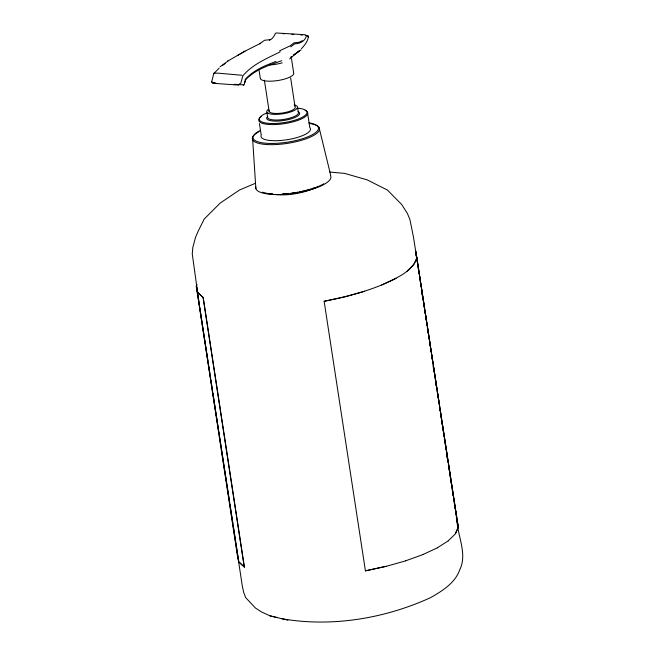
<?xml version="1.0" encoding="UTF-8"?>
<svg xmlns="http://www.w3.org/2000/svg" width="655" height="655" viewBox="0 0 655 655"><rect width="100%" height="100%" fill="white"/><g stroke="black" fill="none" stroke-linecap="round" stroke-linejoin="round"><path stroke-width="0.98" d="M306.507 35.526C305.533 40.864 299.834 43.91 294.717 43.811L290.722 46.898M308.259 36.999L308.071 35.878L308.472 36.361C307.989 41.208 304.616 45.195 301.48 48.699M211.77 81.638L213.702 73.704L219.13 68.153M244.7 82.767L245.74 78.837C253.829 70.085 265.054 65.533 275.992 61.455M281.683 60.735C268.918 65.287 255.36 69.545 245.715 79.574L243.938 84.896L234.171 84.307M239.468 84.397L239.73 83.553M240.663 83.684L242.882 75.775C252.666 64.206 267.019 58.401 280.25 51.794M238.715 560.975L196.426 286.219L197.72 292.335L203.246 297.665L244.43 567.181L238.748 561.884L237.446 555.751L196.271 286.243L196.991 284.573M448.217 540.809L455.438 533.841L458.344 527.169L415.745 251.553L416.883 257.693L413.985 264.35L406.927 271.309M417.038 257.669C411.913 272.84 394.76 278.49 381.701 285.023M455.651 533.014L458.189 527.185M275.444 33.323C274.248 36.197 272.39 39.046 269.393 40.307M289.756 58.942L291.68 56.969M291.565 57.419L295.315 53.735L299.507 50.754L293.415 55.347L301.079 49.854M220.055 66.794L228.554 60.596M222.864 65.197L225.156 63.494M323.775 183.793C305.672 193.847 282.42 198.137 262.377 192.161M437.335 547.793L448.364 540.809M269.844 39.709L264.546 40.266L259.724 43.77L260.608 43.271L245.035 51.139L227.752 61.071M237.912 55.241L245.035 51.139M302.315 40.708L299.253 42.239L293.972 42.886L289.993 45.915L279.521 50.853M396.169 278.293C373.62 289.895 348.878 296.322 324.135 301.292L365.424 570.849L386.36 566.297L405.846 560.803M422.983 554.531L437.458 547.801M213.8 73.27L217.935 73.147L241.924 75.26M244.954 79.853L245.715 79.574M255.458 183.277L239.517 189.999L220.178 203.083L204.237 219.024L198.326 230.863L195.599 237.126L192.848 247.353L192.251 253.935L199.398 305.156M312.41 188.484L315.022 187.535M405.764 560.77L423.081 554.548M304.755 190.785L310.666 189.123M364.573 291.287L345.103 296.781L324.135 301.292M299.302 191.972L303.846 190.982M196.271 286.243L197.564 292.367L203.246 297.665M386.311 566.264L365.424 570.849M243.128 85.068L243.938 84.896M276.033 32.955L305.23 34.748M291.835 193.209L298.393 192.169M456.887 521.069L458.344 527.169M288.11 193.577L282.657 193.97M238.813 85.109L212.736 83.259M329.833 172.06L344.628 173.387L367.119 179.855L387.433 190.065L401.72 204.54L407.385 213.44L409.915 219.523L413.411 236.766L419.241 273.618M282.747 33.634L284.516 33.765M291.852 34.281L293.792 34.42M300.596 34.903L302.536 35.042M215.872 83.013L212.408 82.694L211.721 81.572M305.246 35.296L307.056 35.468M270.466 193.585L272.439 193.823M281.896 618.738C331.749 627.433 384.747 618.541 430.597 597.63C442.297 590.933 455.11 583.089 459.777 569.711C467.654 553.86 457.37 535.986 456.903 519.374M214.455 82.997L211.802 82.432M307.318 36.025L308.153 36.172M235.718 542.839L242.325 586.069L243.627 592.185L245.658 597.589L255.36 607.955L261.46 611.917L270.032 615.856L276.934 617.509M270.032 615.856L287.913 620.179M238.903 561.851L242.35 565.183M330.611 174.877L319.083 127.561M457.444 523.689L458.001 526.309M416.883 257.693L458.033 526.178M419.552 275.64L421.255 286.759M421.566 288.781L421.877 290.804M422.188 292.834L424.514 307.997M424.825 310.02L427.15 325.191M427.453 327.213L430.4 346.43M430.712 348.452L433.037 363.623M433.348 365.646L436.91 388.906M437.221 390.937L438.924 402.055M439.235 404.078L439.546 406.1M439.857 408.122L441.56 419.249M441.871 421.271L447.455 457.681M447.758 459.704L448.069 461.726M448.38 463.748L450.706 478.92M451.017 480.942L453.342 496.113M453.653 498.136L456.592 517.352M415.745 251.553L416.514 256.596M416.981 259.626L417.292 261.64M417.595 263.662L417.906 265.684M418.217 267.698L418.529 269.721M418.84 271.735L419.143 273.757M419.454 275.771L419.921 278.801M420.232 280.823L420.535 282.837M420.846 284.86L421.157 286.874M421.468 288.896L421.779 290.91M422.082 292.932L422.549 295.962M422.86 297.976L423.171 299.998M423.474 302.02L423.785 304.035M424.096 306.057L424.407 308.071M424.71 310.093L425.177 313.123M425.488 315.137L425.799 317.159M426.11 319.173L426.413 321.196M426.724 323.21L427.035 325.232M427.347 327.246L427.805 330.276M428.116 332.298L428.427 334.312M428.738 336.334L429.041 338.348M429.352 340.371L429.664 342.393M429.975 344.407L430.286 346.43M430.589 348.444L431.055 351.473M431.367 353.495L431.678 355.509M431.981 357.532L432.292 359.546M432.603 361.568L432.914 363.582M433.225 365.605L433.684 368.634M433.995 370.648L434.306 372.67M434.617 374.685L434.92 376.707M435.231 378.729L435.542 380.743M435.853 382.766L436.312 385.795M436.623 387.809L436.934 389.831M437.245 391.846L437.556 393.868M437.859 395.882L438.17 397.904M438.482 399.918L438.948 402.948M439.873 409.007L440.185 411.021M440.496 413.043L441.421 419.102M441.732 421.116L442.191 424.145M442.502 426.168L442.813 428.182M443.124 430.204L443.427 432.218M443.738 434.24L444.049 436.255M444.36 438.277L444.827 441.306M445.13 443.32L445.441 445.343M445.752 447.357L446.063 449.379M446.366 451.401L446.677 453.416M446.988 455.438L447.455 458.459M447.758 460.481L448.069 462.504M448.38 464.518L448.691 466.54M449.002 468.554L449.305 470.577M449.617 472.591L450.55 478.649M451.008 481.679L451.32 483.693M451.631 485.715L451.942 487.738M452.245 489.752L452.556 491.774M452.867 493.788L453.178 495.81M453.637 498.84L453.948 500.854M454.259 502.876L454.57 504.89M454.881 506.913L455.184 508.927M455.495 510.949L455.962 513.978M456.273 515.993L456.576 518.015M415.589 251.577L416.359 256.621M419.454 276.811L419.765 278.825M422.082 293.964L422.393 295.986M424.71 311.125L425.021 313.147M430.589 349.483L430.9 351.498M433.217 366.636L433.528 368.659M435.853 383.797L436.156 385.82M438.482 400.958L438.793 402.972M440.488 414.075L440.799 416.097M441.732 422.156L442.035 424.17M444.36 439.308L444.671 441.331M446.988 456.469L447.3 458.484M449.617 473.63L449.928 475.645M455.495 511.981L455.806 514.003M307.834 114.543L309.84 127.676M291.516 58.819L293.579 72.32M297.624 107.731L298.14 111.08M290.64 77.912L295.02 106.536M264.391 80.221L269.156 111.366M267.06 113.446L267.567 116.795M259.143 70.724L260.338 78.526M259.445 123.599L261.108 134.48M203.091 297.697L244.274 567.214M199.709 307.179L202.027 322.35M202.338 324.372L205.269 343.588M205.58 345.611L207.897 360.782M208.208 362.805L209.903 373.931M210.214 375.954L210.525 377.976M210.836 380.006L212.531 391.125M212.842 393.147L218.41 429.565M218.713 431.588L219.024 433.61M219.335 435.632L221.03 446.759M221.341 448.781L226.908 485.191M227.211 487.214L229.537 502.385M229.84 504.407L232.779 523.623M233.09 525.646L235.407 540.817M252.691 139.99L255.884 188.861M291.156 56.445L291.172 57.984M293.563 72.664A16.94 4.839 -8.7 0 1 279.66 80.221A16.94 4.839 -8.7 0 1 260.461 78.854M295.11 106.773A13.288 3.799 -8.7 0 1 282.149 113.037A13.288 3.799 -8.7 0 1 269.139 110.433M310.167 128.126A25.021 7.148 -8.7 0 1 285.776 139.916A25.021 7.148 -8.7 0 1 261.263 135.012M294.111 104.89A15.573 4.446 -8.7 0 1 293.448 110.875A15.573 4.446 -8.7 0 1 273.348 114.322A15.573 4.446 -8.7 0 1 268.419 109.295M330.447 175.409A38.006 10.857 -8.7 0 1 294.881 193.102A38.006 10.857 -8.7 0 1 255.827 186.773M318.813 186.347A36.312 10.374 -8.7 0 1 300.039 191.882M298.123 192.243A36.312 10.374 -8.7 0 1 295.315 192.717M293.424 192.996A36.312 10.374 -8.7 0 1 290.583 193.364M287.799 193.659A36.312 10.374 -8.7 0 1 282.813 194.019M271.784 193.929A36.312 10.374 -8.7 0 1 268.894 193.634M282.223 62.847A17.022 4.863 -8.7 0 1 269.885 64.919M305.083 110.335A24.767 7.074 -8.7 0 1 283.32 123.803A24.767 7.074 -8.7 0 1 261.41 116.492M310.642 123.664A33.978 9.71 -8.7 0 1 310.077 137.206A33.978 9.71 -8.7 0 1 264.014 144.297A33.978 9.71 -8.7 0 1 259.102 131.606M297.837 111.514A16.686 4.765 -8.7 0 1 285.744 120.168A16.686 4.765 -8.7 0 1 266.822 117.319M308.832 122.853A33.069 9.448 -8.7 0 1 309.619 136.052A33.069 9.448 -8.7 0 1 264.08 143.06A33.069 9.448 -8.7 0 1 260.592 130.288M297.149 108.157A24.161 6.902 -8.7 0 1 301.292 117.761A24.161 6.902 -8.7 0 1 266.143 123.066A24.161 6.902 -8.7 0 1 267.764 112.586M298.303 112.152A15.646 4.47 -8.7 0 1 283.042 119.529A15.646 4.47 -8.7 0 1 267.731 116.459"/></g></svg>
